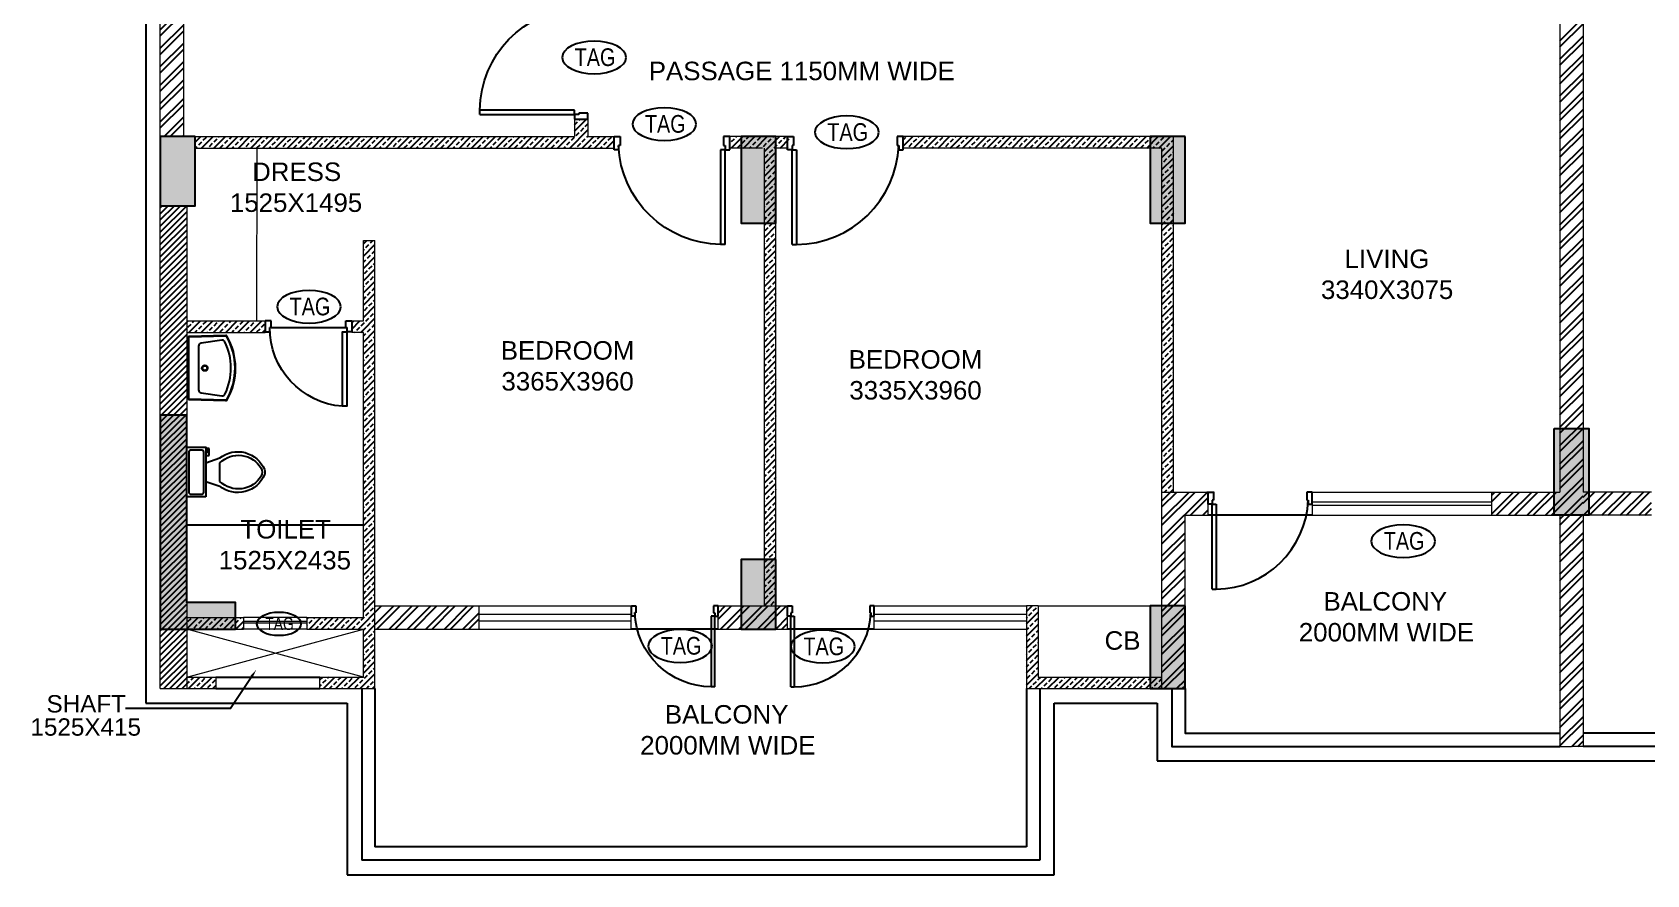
# Model space of a CAD drawing. Header units: millimetres. Extents: x 1255966 to 1543012, y 318612 to 465611.
# Drawn here: x 1364534 to 1378485, y 394499 to 401785 of the extents above; entities that cross this region are included whole.
import ezdxf
from ezdxf.enums import TextEntityAlignment as Align

# ---------------------------------------------------------------- set-up
doc = ezdxf.new("R2010")
doc.units = ezdxf.units.MM
doc.header["$LTSCALE"] = 500
doc.header["$MEASUREMENT"] = 0
doc.linetypes.add('HIDDEN', pattern=[0.375, 0.25, -0.125])
doc.layers.get('Defpoints').update_dxf_attribs({"lineweight": 0})
for name, color, linetype in [('AHC-A-FURNITURE', 2, 'Continuous'), ('DOOR', 8, 'Continuous'), ('ELE-5', 8, 'Continuous'), ('FIXTURE', 251, 'Continuous'), ('FURNITURE', 251, 'Continuous'), ('TEXT-RM NAME', 6, 'Continuous'), ('TOWER AREA COLUMN.', 6, 'Continuous')]:
    doc.layers.add(name, color=color, linetype=linetype)
for name, color, linetype, lineweight in [('FUR', 35, 'Continuous', 13), ('TILE', 252, 'Continuous', 13), ('TOWER COL HATCH', 253, 'Continuous', 20), ('Wall', 2, 'Continuous', 15), ('WIN', 144, 'Continuous', 15)]:
    doc.layers.add(name, color=color, linetype=linetype, lineweight=lineweight)
doc.layers.add('PROJECTION', color=7, linetype='HIDDEN', true_color=0xff4000)
doc.layers.add('RAILING', color=7, linetype='Continuous', true_color=0xadadad)
doc.styles.add('simplex', font='simplex.shx')
doc.styles.get("Standard").update_dxf_attribs({"font": 'arial.ttf'})
pattern_1 = [(45, (1365640.63, 395123.9), (-53.033, 53.033), []), (45, (1365693.664, 395123.9), (-53.033, 53.033), [37.5, -18.75])]
pattern_2 = [(45, (1365640.63, 395123.9), (-79.5495, 79.5495), []), (45, (1365693.66, 395123.9), (-79.5495, 79.5495), [])]

# ---------------------------------------------------------------- blocks, each defined once
blk = doc.blocks.new('A$C5C3D30A1')
at = {"ltscale": 75}
for p, q in [((0, 0), (3.43, 0)), ((0, -7.72), (0, 0)), ((3.43, 0), (3.43, -5.15)), ((62.62, 0), (62.62, -5.15)), ((66.05, 0), (62.62, 0)), ((66.05, -7.72), (66.05, 0)), ((2.57, -7.72), (0, -7.72)), ((2.57, -5.15), (2.57, -7.72)), ((3.43, -5.15), (2.57, -5.15)), ((2.57, -7.72), (5.15, -7.72)), ((2.57, -61.73), (2.57, -7.72)), ((5.15, -7.72), (5.15, -61.73)), ((62.62, -5.15), (63.48, -5.15)), ((63.48, -5.15), (63.48, -7.72)), ((63.48, -7.72), (66.05, -7.72)), ((2.57, -61.73), (5.15, -61.73))]:
    blk.add_line(p, q, dxfattribs=at)
blk.add_arc((4.49, -2.69), 59.04, 270.64275, 357.61264, dxfattribs=at)
blk = doc.blocks.new('DOOR 750')
at = {"layer": 'DOOR', "ltscale": 100}
for p, q in [((0, 730), (100, 730)), ((0, 675), (0, 730)), ((60, 675), (0, 675)), ((100, 687), (60, 687)), ((60, 675), (60, 687)), ((60, 675), (60, -15)), ((100, 730), (100, 687)), ((60, -15), (0, -15)), ((0, -15), (0, -70)), ((0, -70), (100, -70)), ((60, -15), (60, -27)), ((100, -27), (60, -27)), ((100, -70), (100, -27))]:
    blk.add_line(p, q, dxfattribs=at)
blk.add_lwpolyline([(100, -25), (788, -25), (788, 15), (100, 15)], close=True, dxfattribs=at)
at = {"layer": 'DOOR', "linetype": 'Continuous'}
blk.add_arc((62, -41), 728, 4.4383, 90.1592, dxfattribs=at)
at = {"layer": 'Defpoints', "ltscale": 100, "style": 'simplex', "width": 0.8}
blk.add_attdef('D750', (285, 36), '', height=100, dxfattribs=at)
blk = doc.blocks.new('A$C761604CE')
at = {"layer": 'FIXTURE'}
for p, q in [((92, 471), (92, 281)), ((292, 521), (114, 496)), ((92, 281), (92, 92)), ((114, 67), (293, 42))]:
    blk.add_line(p, q, dxfattribs=at)
for points in [[(0, 281), (0, 20, 0.405239), (10, 10), (325, 0, 0.278104), (339, 8, 0.266851), (336, 558, 0.267733), (327, 563), (10, 553, 0.404671), (0, 543)], [(5, 281), (5, 20, 0.405239), (10, 15), (325, 5, 0.278104), (335, 10, 0.266851), (332, 556, 0.264483), (327, 558), (10, 548, 0.404671), (5, 543)]]:
    blk.add_lwpolyline(points, format="xyb", close=True, dxfattribs=at)
for radius in [24.8, 19.8]:
    blk.add_circle((145, 281), radius, dxfattribs=at)
for centre, radius, start, end in [((117, 471), 25, 97.5933, 180.012), ((296, 497), 25, 26.3047, 97.5933), ((-142, 281), 513, 333.9512, 26.3047), ((117, 92), 25, 180.012, 262.6241), ((297, 66), 25, 262.6241, 333.9512)]:
    blk.add_arc(centre, radius, start, end, dxfattribs=at)
blk = doc.blocks.new('Toilet - top')
at = {"layer": 'FIXTURE'}
for p, q in [((9.5, -6), (9.5, -2)), ((-10, -8.5), (-8, -8.5)), ((-10, -9.5), (-10, -8.5)), ((-7, -9.5), (-10, -9.5)), ((-8, -8.5), (-8, -8)), ((-7, -8), (-7, -9.5)), ((-4, -8), (-6, -14)), ((4, -8), (6, -14)), ((4, -14), (-4, -14))]:
    blk.add_line(p, q, dxfattribs=at)
blk.add_lwpolyline([(10.5, -8), (10.5, 0), (-10.5, 0), (-10.5, -8)], close=True, dxfattribs=at)
for points in [[(-9.5, -2), (-9.5, -6)], [(8.5, -1), (-8.5, -1)], [(-8.5, -7), (8.5, -7)]]:
    blk.add_lwpolyline(points, dxfattribs=at)
for centre, radius, start, end in [((-8.62, -1.88), 0.884, 81.8699, 188.1301), ((-8.62, -6.12), 0.884, 171.8699, 278.1301), ((8.62, -1.88), 0.884, 351.8699, 98.1301), ((8.62, -6.12), 0.884, 261.8699, 8.1301), ((3.52, -21.58), 12.17, 141.46911, 247.97143), ((4.2, -21.82), 11.33, 136.36773, 238.94682), ((-3.52, -21.58), 12.17, 292.02843, 38.53071), ((-4.2, -21.82), 11.33, 301.05301, 43.63209), ((0, -27.88), 4, 245.73182, 294.26817), ((0, -29), 4, 254.86053, 285.13947)]:
    blk.add_arc(centre, radius, start, end, dxfattribs=at)

msp = doc.modelspace()

# ---------------------------------------------------------------- hatches: boundary and pattern name
at = {"layer": 'AHC-A-FURNITURE', "ltscale": 50, "true_color": 0x5b5b5b}
h = msp.add_hatch(dxfattribs=at)
h.set_pattern_fill('ANSI32', color=251, scale=300)
h.set_pattern_definition(pattern_2)
h.paths.add_polyline_path([(1365840.6, 405148.9), (1365640.6, 405148.9), (1365640.6, 400883.9), (1365840.6, 400883.9)])
h = msp.add_hatch(dxfattribs=at)
h.set_pattern_fill('ANSI33', color=251, scale=300)
h.set_pattern_definition(pattern_1)
h.paths.add_polyline_path([(1369560.6, 400883.9), (1369335.6, 400883.9), (1369335.6, 401034.4), (1369218.8, 401034.4), (1369218.8, 400883.9), (1365940.6, 400883.9), (1365940.6, 400783.9), (1369560.6, 400783.9)])
h = msp.add_hatch(dxfattribs=at)
h.set_pattern_fill('ANSI33', color=251, scale=300)
h.set_pattern_definition([(45, (1365655.63, 395123.9), (-53.033, 53.033), []), (45, (1365708.664, 395123.9), (-53.033, 53.033), [37.5, -18.75])])
h.paths.add_polyline_path([(1371075.6, 400883.9), (1370575.6, 400883.9), (1370575.6, 400783.9), (1370860.6, 400783.9), (1370860.6, 396823.9), (1370960.6, 396823.9), (1370960.6, 400784.2), (1371075.6, 400784.2)])
h = msp.add_hatch(dxfattribs=at)
h.set_pattern_fill('ANSI33', color=251, scale=300)
h.set_pattern_definition(pattern_1)
h.paths.add_polyline_path([(1374395.6, 400883.9), (1372060.6, 400883.9), (1372060.6, 400783.9), (1374295.6, 400783.9), (1374295.6, 397808.9), (1374395.6, 397808.9)])
at = {"layer": 'AHC-A-FURNITURE', "ltscale": 50, "true_color": 0xff0000}
h = msp.add_hatch(dxfattribs=at)
h.set_pattern_fill('ANSI31', color=1, scale=300)
h.set_pattern_definition([(45, (1365640.63, 395123.898), (-26.5165, 26.5165), [])])
h.paths.add_polyline_path([(1365870.6, 397766.6), (1365869.6, 397766.6), (1365869.6, 398195.4), (1365870.6, 400283.9), (1365640.6, 400283.9), (1365640.6, 396108.9), (1365870.6, 396108.9)])
at = {"layer": 'AHC-A-FURNITURE', "ltscale": 50, "true_color": 0x5b5b5b}
h = msp.add_hatch(dxfattribs=at)
h.set_pattern_fill('ANSI33', color=251, scale=300)
h.set_pattern_definition(pattern_1)
h.paths.add_polyline_path([(1367495.6, 399983.9), (1367395.6, 399983.9), (1367395.6, 396208.9), (1367018.1, 396208.9), (1367018.1, 396108.9), (1367495.6, 396108.9)])
h = msp.add_hatch(dxfattribs=at)
h.set_pattern_fill('ANSI33', color=251, scale=300)
h.set_pattern_definition(pattern_1)
h.paths.add_polyline_path([(1366545.6, 399288.9), (1365870.6, 399288.9), (1365870.6, 399188.9), (1366545.6, 399188.9)])
h = msp.add_hatch(dxfattribs=at)
h.set_pattern_fill('ANSI33', color=251, scale=300)
h.set_pattern_definition(pattern_1)
h.paths.add_polyline_path([(1367395.6, 399288.9), (1367295.6, 399288.9), (1367295.6, 399184.5), (1367295.6, 399188.9), (1367395.6, 399188.9)])
h = msp.add_hatch(dxfattribs=at)
h.set_pattern_fill('ANSI32', color=251, scale=300)
h.set_pattern_definition(pattern_2)
h.paths.add_polyline_path([(1374495.6, 397608.9), (1374695.6, 397608.9), (1374695.6, 397703.7), (1374695.6, 397703.7), (1374695.6, 397808.9), (1374295.6, 397808.9), (1374295.6, 396108.9), (1374495.6, 396108.9)])
h = msp.add_hatch(dxfattribs=at)
h.set_pattern_fill('ANSI32', color=251, scale=300)
h.set_pattern_definition([(45, (1105453.66, 723982.81), (-79.549513, 79.549513), []), (45, (1105506.69, 723982.81), (-79.549513, 79.549513), [])])
h.paths.add_polyline_path([(1377145.6, 397808.9), (1377735.6, 397808.9), (1377735.6, 397608.9), (1377145.6, 397608.9)])
h = msp.add_hatch(dxfattribs=at)
h.set_pattern_fill('ANSI32', color=251, scale=300)
h.set_pattern_definition([(45, (897336.68, 1003971.6), (-79.549513, 79.549513), []), (45, (897389.72, 1003971.6), (-79.549513, 79.549513), [])])
h.paths.add_polyline_path([(1378525.6, 397808.9), (1377935.6, 397808.9), (1377935.6, 397608.9), (1378525.6, 397608.9)])
h = msp.add_hatch(dxfattribs=at)
h.set_pattern_fill('ANSI32', color=251, scale=300)
h.set_pattern_definition(pattern_2)
h.paths.add_polyline_path([(1368395.6, 396823.9), (1367495.6, 396823.9), (1367495.6, 396623.9), (1368395.6, 396623.9)])
h = msp.add_hatch(dxfattribs=at)
h.set_pattern_fill('ANSI32', color=251, scale=300)
h.set_pattern_definition(pattern_2)
h.paths.add_polyline_path([(1371060.6, 396736.3), (1371060.6, 396736.3), (1371060.6, 396823.9), (1370460.6, 396823.9), (1370460.6, 396736.3), (1370460.6, 396623.9), (1371060.6, 396623.9)])
h = msp.add_hatch(dxfattribs=at)
h.set_pattern_fill('ANSI33', color=251, scale=300)
h.set_pattern_definition(pattern_1)
h.paths.add_polyline_path([(1374295.6, 396208.9), (1373225.6, 396208.9), (1373225.6, 396823.9), (1373125.6, 396823.9), (1373125.6, 396108.9), (1374295.6, 396108.9)])
h = msp.add_hatch(dxfattribs=at)
h.set_pattern_fill('ANSI33', color=251, scale=300)
h.set_pattern_definition(pattern_1)
h.paths.add_polyline_path([(1366358.1, 396723.9), (1365870.6, 396723.9), (1365870.6, 396623.9), (1366358.1, 396623.9)])
h = msp.add_hatch(dxfattribs=at)
h.set_pattern_fill('ANSI33', color=251, scale=300)
h.set_pattern_definition(pattern_1)
h.paths.add_polyline_path([(1367395.6, 396723.9), (1366908.1, 396723.9), (1366908.1, 396623.9), (1367395.6, 396623.9)])
h = msp.add_hatch(dxfattribs=at)
h.set_pattern_fill('ANSI33', color=251, scale=300)
h.set_pattern_definition(pattern_1)
h.paths.add_polyline_path([(1366120.6, 396208.9), (1365870.6, 396208.9), (1365870.6, 396108.9), (1366120.6, 396108.9)])
at = {"layer": 'FURNITURE'}
h = msp.add_hatch(dxfattribs=at)
h.set_pattern_fill('ANSI32', color=256, scale=300, style=0)
h.set_pattern_definition([(45, (-11500088.67, -1547820.58), (-79.5495129, 79.5495129), []), (45, (-11500035.63, -1547820.58), (-79.5495129, 79.5495129), [])])
h.paths.add_polyline_path([(1374595.6, 397808.9), (1374595.6, 397808.7), (1374795.6, 397808.9)])
at = {"layer": 'TOWER COL HATCH'}
h = msp.add_hatch(color=253, dxfattribs=at)
h.dxf.hatch_style = 1
h.paths.add_polyline_path([(1365940.6, 400883.9), (1365640.6, 400883.9), (1365640.6, 400283.9), (1365940.6, 400283.9)])
h = msp.add_hatch(color=253, dxfattribs=at)
h.dxf.hatch_style = 1
h.paths.add_polyline_path([(1370960.6, 400883.9), (1370660.6, 400883.9), (1370660.6, 400133.9), (1370960.6, 400133.9)])
h = msp.add_hatch(color=253, dxfattribs=at)
h.dxf.hatch_style = 1
h.paths.add_polyline_path([(1374495.6, 400883.9), (1374195.6, 400883.9), (1374195.6, 400133.9), (1374495.6, 400133.9)])
h = msp.add_hatch(color=253, dxfattribs=at)
h.dxf.hatch_style = 1
h.paths.add_polyline_path([(1365640.6, 398473.9), (1365640.6, 396623.9), (1366290.6, 396623.9), (1366290.6, 396853.9), (1365870.6, 396853.9), (1365870.6, 398473.9)])
h = msp.add_hatch(color=253, dxfattribs=at)
h.dxf.hatch_style = 1
h.paths.add_polyline_path([(1377685.6, 398358.9), (1377985.6, 398358.9), (1377985.6, 397608.9), (1377685.6, 397608.9)])
h = msp.add_hatch(color=253, dxfattribs=at)
h.dxf.hatch_style = 1
h.paths.add_polyline_path([(1370960.6, 397223.9), (1370660.6, 397223.9), (1370660.6, 396623.9), (1370960.6, 396623.9)])
h = msp.add_hatch(color=253, dxfattribs=at)
h.dxf.hatch_style = 1
h.paths.add_polyline_path([(1374495.6, 396823.9), (1374195.6, 396823.9), (1374195.6, 396108.9), (1374495.6, 396108.9)])

# ---------------------------------------------------------------- linework, layer by layer
at = {"linetype": 'Continuous', "extrusion": (0, 0, -1)}
for centre, major_axis in [((1369389.3, 401567.8), (275.7, 0)), ((1369996.3, 400990.9), (275.7, 0)), ((1371572.7, 400920.2), (275.7, 0)), ((1366926.1, 399411.4), (275.7, 0)), ((1376381, 397384.2), (275.7, 0)), ((1366665.4, 396668.5), (193, 0)), ((1370132.9, 396477.1), (275.7, 0)), ((1371365.7, 396472.1), (275.7, 0))]:
    msp.add_ellipse(centre, major_axis=major_axis, ratio=0.5128849, dxfattribs=at)
at = {"layer": 'AHC-A-FURNITURE', "color": 251, "linetype": 'Continuous', "ltscale": 50, "true_color": 0x5b5b5b}
for p, q in [((1377735.6, 401711.7), (1377935.6, 401911.7)), ((1377735.6, 401658.7), (1377935.6, 401858.7)), ((1377735.6, 401552.6), (1377935.6, 401752.6)), ((1377735.6, 401499.6), (1377935.6, 401699.6)), ((1377735.6, 401393.5), (1377935.6, 401593.5)), ((1377735.6, 401340.5), (1377935.6, 401540.5)), ((1377735.6, 401234.4), (1377935.6, 401434.4)), ((1377735.6, 401181.4), (1377935.6, 401381.4)), ((1377735.6, 401075.3), (1377935.6, 401275.3)), ((1377735.6, 401022.3), (1377935.6, 401222.3)), ((1377735.6, 400916.2), (1377935.6, 401116.2)), ((1377735.6, 400863.2), (1377935.6, 401063.2)), ((1377735.6, 400757.1), (1377935.6, 400957.1)), ((1377735.6, 400704.1), (1377935.6, 400904.1)), ((1377735.6, 400598), (1377935.6, 400798)), ((1377735.6, 400545), (1377935.6, 400745)), ((1377735.6, 400438.9), (1377935.6, 400638.9)), ((1377735.6, 400385.9), (1377935.6, 400585.9)), ((1377735.6, 400279.8), (1377935.6, 400479.8)), ((1377735.6, 400226.8), (1377935.6, 400426.8)), ((1377735.6, 400120.7), (1377935.6, 400320.7)), ((1377735.6, 400067.7), (1377935.6, 400267.7)), ((1377735.6, 399961.6), (1377935.6, 400161.6)), ((1377735.6, 399908.6), (1377935.6, 400108.6)), ((1377735.6, 399802.5), (1377935.6, 400002.5)), ((1377735.6, 399749.5), (1377935.6, 399949.5)), ((1377735.6, 399643.4), (1377935.6, 399843.4)), ((1377735.6, 399590.4), (1377935.6, 399790.4)), ((1377735.6, 399484.3), (1377935.6, 399684.3)), ((1377735.6, 399431.3), (1377935.6, 399631.3)), ((1377735.6, 399325.2), (1377935.6, 399525.2)), ((1377735.6, 399272.2), (1377935.6, 399472.2)), ((1377735.6, 399166.1), (1377935.6, 399366.1)), ((1377735.6, 399113.1), (1377935.6, 399313.1)), ((1377735.6, 399007), (1377935.6, 399207)), ((1377735.6, 398954), (1377935.6, 399154)), ((1377735.6, 398847.9), (1377935.6, 399047.9)), ((1377735.6, 398794.9), (1377935.6, 398994.9)), ((1377735.6, 398688.8), (1377935.6, 398888.8)), ((1377735.6, 398635.8), (1377935.6, 398835.8)), ((1377735.6, 398529.7), (1377935.6, 398729.7)), ((1377735.6, 398476.7), (1377935.6, 398676.7)), ((1377735.6, 398370.6), (1377935.6, 398570.6)), ((1377735.6, 398317.6), (1377935.6, 398517.6)), ((1377735.6, 398211.5), (1377935.6, 398411.5)), ((1377735.6, 398158.5), (1377935.6, 398358.5)), ((1377735.6, 398052.4), (1377935.6, 398252.4)), ((1377735.6, 397999.4), (1377935.6, 398199.4)), ((1377735.6, 397893.3), (1377935.6, 398093.3)), ((1377735.6, 397840.3), (1377935.6, 398040.3)), ((1377735.6, 397734.2), (1377935.6, 397934.2)), ((1377735.6, 397681.2), (1377935.6, 397881.2)), ((1377735.6, 397575.1), (1377935.6, 397775.1)), ((1377735.6, 397522.1), (1377935.6, 397722.1)), ((1377735.6, 397416), (1377935.6, 397616)), ((1377735.6, 397363), (1377935.6, 397563)), ((1377735.6, 397256.9), (1377935.6, 397456.9)), ((1377735.6, 397203.9), (1377935.6, 397403.9)), ((1377735.6, 397097.8), (1377935.6, 397297.8)), ((1377735.6, 397044.8), (1377935.6, 397244.8)), ((1377735.6, 396938.7), (1377935.6, 397138.7)), ((1377735.6, 396885.7), (1377935.6, 397085.7)), ((1377735.6, 396779.7), (1377935.6, 396979.7)), ((1377735.6, 396726.6), (1377935.6, 396926.6)), ((1377735.6, 396620.6), (1377935.6, 396820.6)), ((1377735.6, 396567.5), (1377935.6, 396767.5)), ((1377735.6, 396461.5), (1377935.6, 396661.5)), ((1377735.6, 396408.4), (1377935.6, 396608.4)), ((1377735.6, 396302.4), (1377935.6, 396502.4)), ((1377735.6, 396249.3), (1377935.6, 396449.3)), ((1377735.6, 396143.3), (1377935.6, 396343.3)), ((1377735.6, 396090.2), (1377935.6, 396290.2)), ((1377735.6, 395984.2), (1377935.6, 396184.2)), ((1377735.6, 395931.1), (1377935.6, 396131.1)), ((1377735.6, 395825.1), (1377935.6, 396025.1)), ((1377735.6, 395772), (1377935.6, 395972)), ((1377735.6, 395666), (1377935.6, 395866)), ((1377735.6, 395612.9), (1377935.6, 395812.9)), ((1377837.7, 395608.9), (1377935.6, 395706.9)), ((1377890.7, 395608.9), (1377935.6, 395653.8))]:
    msp.add_line(p, q, dxfattribs=at)
at = {"layer": 'ELE-5'}
for p, q in [((1375595.6, 397608.9), (1374695.6, 397608.9)), ((1365870.6, 397523.7), (1367395.6, 397523.7)), ((1370460.6, 396623.9), (1369710.6, 396623.9)), ((1371810.6, 396623.9), (1371060.6, 396623.9))]:
    msp.add_line(p, q, dxfattribs=at)
at = {"layer": 'FUR'}
for p, q in [((1366475.6, 400783.9), (1366470.6, 399288.9)), ((1373225.6, 396823.9), (1374295.6, 396823.9))]:
    msp.add_line(p, q, dxfattribs=at)
at = {"layer": 'PROJECTION', "linetype": 'ByBlock', "ltscale": 50}
for p, q in [((1365515.6, 405273.9), (1365515.6, 395983.9)), ((1365515.6, 395983.9), (1367255.6, 395983.9)), ((1367255.6, 395983.9), (1367255.6, 394498.9)), ((1373365.6, 394498.9), (1373365.6, 395983.9)), ((1373365.6, 395983.9), (1374255.6, 395983.9)), ((1374255.6, 395983.9), (1374255.6, 395483.9)), ((1374255.6, 395483.9), (1381415.6, 395483.9)), ((1367255.6, 394498.9), (1373365.6, 394498.9))]:
    msp.add_line(p, q, dxfattribs=at)
at = {"layer": 'RAILING'}
for p, q in [((1366120.6, 396208.9), (1367018.1, 396208.9)), ((1366120.6, 396108.9), (1367018.1, 396108.9))]:
    msp.add_line(p, q, dxfattribs=at)
at = {"layer": 'RAILING', "color": 36, "true_color": 0x7f4010}
for p, q in [((1367380.6, 396108.9), (1367380.6, 394623.9)), ((1367495.6, 396108.9), (1367495.6, 394738.9)), ((1373125.6, 396108.9), (1373125.6, 394738.9)), ((1373240.6, 396108.9), (1373240.6, 394623.9)), ((1373125.6, 394738.9), (1367495.6, 394738.9)), ((1373240.6, 394623.9), (1367380.6, 394623.9))]:
    msp.add_line(p, q, dxfattribs=at)
for points in [[(1374380.6, 396108.9), (1374380.6, 395608.9), (1377735.6, 395608.9)], [(1374495.6, 396108.9), (1374495.6, 395723.9), (1377735.6, 395723.9)], [(1381175.6, 396108.9), (1381175.6, 395723.9), (1377935.6, 395723.9)], [(1381290.6, 396108.9), (1381290.6, 395608.9), (1377935.6, 395608.9)]]:
    msp.add_lwpolyline(points, dxfattribs=at)
at = {"layer": 'TEXT-RM NAME'}
msp.add_lwpolyline([(1366430.6, 396213.4), (1366248.1, 395937.3), (1365339.3, 395937.3)], dxfattribs=at)
msp.add_solid([(1366420.8, 396219.9), (1366469.2, 396271.8), (1366440.3, 396207)], dxfattribs=at)
at = {"layer": 'TILE', "linetype": 'HIDDEN', "ltscale": 45}
for p, q in [((1367395.6, 396208.9), (1365870.6, 396623.9)), ((1365870.6, 396208.9), (1367395.6, 396623.9))]:
    msp.add_line(p, q, dxfattribs=at)
at = {"layer": 'TOWER AREA COLUMN.'}
for points in [[(1365940.6, 400883.9), (1365640.6, 400883.9), (1365640.6, 400283.9), (1365940.6, 400283.9)], [(1370960.6, 400883.9), (1370660.6, 400883.9), (1370660.6, 400133.9), (1370960.6, 400133.9)], [(1374495.6, 400883.9), (1374195.6, 400883.9), (1374195.6, 400133.9), (1374495.6, 400133.9)], [(1377685.6, 398358.9), (1377985.6, 398358.9), (1377985.6, 397608.9), (1377685.6, 397608.9)], [(1370960.6, 397223.9), (1370660.6, 397223.9), (1370660.6, 396623.9), (1370960.6, 396623.9)], [(1374495.6, 396823.9), (1374195.6, 396823.9), (1374195.6, 396108.9), (1374495.6, 396108.9)]]:
    msp.add_lwpolyline(points, close=True, dxfattribs=at)
msp.add_lwpolyline([(1365640.6, 398473.9), (1365640.6, 396623.9), (1366290.6, 396623.9), (1366290.6, 396853.9), (1365870.6, 396853.9), (1365870.6, 398473.9), (1365640.6, 398473.9)], dxfattribs=at)
at = {"layer": 'Wall'}
for p, q in [((1377735.6, 405428.9), (1377735.6, 397808.9)), ((1377935.6, 405428.9), (1377935.6, 397808.9)), ((1365640.6, 396108.9), (1365640.6, 405148.9)), ((1365840.6, 405148.9), (1365840.6, 400883.9)), ((1369218.8, 401034.4), (1369335.6, 401034.4)), ((1369218.8, 401034.4), (1369218.8, 400883.9)), ((1369335.6, 401034.4), (1369335.6, 400883.9)), ((1365640.6, 400883.9), (1369218.8, 400883.9)), ((1369335.6, 400883.9), (1369560.6, 400883.9)), ((1369560.6, 400783.9), (1369560.6, 400883.9)), ((1371060.6, 400883.9), (1370560.6, 400883.9)), ((1370560.6, 400883.9), (1370560.6, 400783.9)), ((1370960.6, 400883.9), (1370960.6, 400884.2)), ((1371060.6, 400883.9), (1371060.6, 400784.2)), ((1374395.6, 400883.9), (1372060.6, 400883.9)), ((1372060.6, 400783.9), (1372060.6, 400883.9)), ((1374395.6, 397808.9), (1374395.6, 400883.9)), ((1365940.6, 400783.9), (1369560.6, 400783.9)), ((1370845.6, 400783.9), (1370560.6, 400783.9)), ((1370860.6, 396823.9), (1370860.6, 400783.9)), ((1371060.6, 400784.2), (1370945.6, 400784.2)), ((1370960.6, 396823.9), (1370960.6, 400784.2)), ((1374295.6, 400783.9), (1372060.6, 400783.9)), ((1374295.6, 396108.9), (1374295.6, 400783.9)), ((1365870.6, 400283.9), (1365870.6, 399288.9)), ((1367395.6, 399983.9), (1367495.6, 399983.9)), ((1367395.6, 399288.9), (1367395.6, 399983.9)), ((1367495.6, 396108.9), (1367495.6, 399983.9)), ((1365870.6, 399288.9), (1366545.6, 399288.9)), ((1365870.6, 399288.9), (1365870.6, 396108.9)), ((1366545.6, 399188.9), (1366545.6, 399288.9)), ((1367295.6, 399188.9), (1367295.6, 399288.9)), ((1367295.6, 399288.9), (1367395.6, 399288.9)), ((1365870.6, 399188.9), (1366545.6, 399188.9)), ((1367395.6, 399188.9), (1367295.6, 399188.9)), ((1367395.6, 396723.9), (1367395.6, 399188.9)), ((1374295.6, 397808.9), (1374695.6, 397808.9)), ((1374695.6, 397608.9), (1374695.6, 397808.9)), ((1377145.6, 397608.9), (1377145.6, 397808.9)), ((1377145.6, 397808.9), (1377735.6, 397808.9)), ((1378525.6, 397808.9), (1377935.6, 397808.9)), ((1374495.6, 396108.9), (1374495.6, 397608.9)), ((1374495.6, 397608.9), (1374695.6, 397608.9)), ((1377145.6, 397608.9), (1377735.6, 397608.9)), ((1377735.6, 397608.9), (1377735.6, 395608.9)), ((1377935.6, 397608.9), (1377935.6, 395608.9)), ((1378525.6, 397608.9), (1377935.6, 397608.9)), ((1367495.6, 396823.9), (1368395.6, 396823.9)), ((1368395.6, 396623.9), (1368395.6, 396823.9)), ((1370460.6, 396623.9), (1370460.6, 396823.9)), ((1370460.6, 396823.9), (1371060.6, 396823.9)), ((1371060.6, 396623.9), (1371060.6, 396823.9)), ((1373225.6, 396823.9), (1373125.6, 396823.9)), ((1373125.6, 396823.9), (1373125.6, 396108.9)), ((1373225.6, 396823.9), (1373225.6, 396208.9)), ((1365870.6, 396723.9), (1366358.1, 396723.9)), ((1365870.6, 396623.9), (1366358.1, 396623.9)), ((1366358.1, 396723.9), (1366358.1, 396623.9)), ((1366908.1, 396723.9), (1367395.6, 396723.9)), ((1366908.1, 396723.9), (1366908.1, 396623.9)), ((1366908.1, 396623.9), (1367395.6, 396623.9)), ((1367295.6, 396623.9), (1367295.6, 396623.9)), ((1367395.6, 396208.9), (1367395.6, 396623.9)), ((1367495.6, 396623.9), (1368395.6, 396623.9)), ((1370460.6, 396623.9), (1371060.6, 396623.9)), ((1365870.6, 396208.9), (1366120.6, 396208.9)), ((1366120.6, 396208.9), (1366120.6, 396108.9)), ((1367018.1, 396208.9), (1367395.6, 396208.9)), ((1367018.1, 396108.9), (1367018.1, 396208.9)), ((1373225.6, 396208.9), (1374295.6, 396208.9)), ((1365640.6, 396108.9), (1366120.6, 396108.9)), ((1367018.1, 396108.9), (1367495.6, 396108.9)), ((1373125.6, 396108.9), (1374495.6, 396108.9)), ((1377735.6, 395608.9), (1377835.6, 395608.9)), ((1377935.6, 395608.9), (1377835.6, 395608.9))]:
    msp.add_line(p, q, dxfattribs=at)
at = {"layer": 'WIN'}
for p, q in [((1375595.6, 397608.9), (1375595.6, 397808.9)), ((1375595.6, 397808.9), (1377145.6, 397808.9)), ((1375595.6, 397723.9), (1377145.6, 397723.9)), ((1375595.6, 397693.9), (1377145.6, 397693.9)), ((1375595.6, 397608.9), (1377145.6, 397608.9)), ((1368395.6, 396823.9), (1369710.6, 396823.9)), ((1369710.6, 396623.9), (1369710.6, 396823.9)), ((1371810.6, 396623.9), (1371810.6, 396823.9)), ((1371810.6, 396823.9), (1373125.6, 396823.9)), ((1366908.1, 396723.9), (1366358.1, 396723.9)), ((1366908.1, 396623.9), (1366358.1, 396623.9)), ((1368395.6, 396753.9), (1369710.6, 396753.9)), ((1368395.6, 396693.9), (1369710.6, 396693.9)), ((1368395.6, 396623.9), (1369710.6, 396623.9)), ((1371810.6, 396753.9), (1373125.6, 396753.9)), ((1371810.6, 396693.9), (1373125.6, 396693.9)), ((1371810.6, 396623.9), (1373125.6, 396623.9))]:
    msp.add_line(p, q, dxfattribs=at)
at = {"layer": 'WIN', "linetype": 'HIDDEN', "ltscale": 50}
for p, q in [((1366908.1, 396688.9), (1366358.1, 396688.9)), ((1366908.1, 396673.9), (1366358.1, 396673.9))]:
    msp.add_line(p, q, dxfattribs=at)

# ---------------------------------------------------------------- block references
at = {"layer": 'DOOR', "color": 7}
for p, xscale, yscale, zscale, rotation in [((1369335.6, 401034.4), -15.13102718445565, 15.13102718445565, 15.13102726046054, 270.0001118632749), ((1370560.6, 400883.9), -15.13102718445562, 15.13102718445562, 15.13102726046054, 0.0001118685647316653), ((1370460.6, 396823.9), -11.34617710115692, 11.34617698192596, 11.34617701897514, 0.0001119685664985326)]:
    msp.add_blockref('A$C5C3D30A1', p, dxfattribs=dict(at, xscale=xscale, yscale=yscale, zscale=zscale, rotation=rotation))
at = {"layer": 'DOOR', "color": 7, "extrusion": (0, 0, -1)}
for p, xscale, yscale, zscale, rotation in [((-1371060.6, 400883.9), -15.13921337030446, 15.13921337030446, -15.13921344635038, 0.0001118685646517292), ((-1374695.6, 397808.9), -13.61541235449542, 13.61541235449542, -13.61541242276144, 0.0001118682376333169), ((-1371060.6, 396823.9), -11.34617710115692, 11.34617698192596, -11.34617701897514, 0.0001119685664985326)]:
    msp.add_blockref('A$C5C3D30A1', p, dxfattribs=dict(at, xscale=xscale, yscale=yscale, zscale=zscale, rotation=rotation))
at = {"layer": 'DOOR', "xscale": -0.9374999999998813, "yscale": 0.9374999999998813, "zscale": 0.9374999999998813, "rotation": 90}
msp.add_blockref('DOOR 750', (1367230, 399288.9), dxfattribs=at)
at = {"layer": 'FIXTURE'}
msp.add_blockref('A$C761604CE', (1365880, 398599.8), dxfattribs=at)
at = {"layer": 'FIXTURE', "extrusion": (0, 0, -1), "xscale": 20.41924009611835, "yscale": 20.41924009611835, "zscale": -20.41924009611834, "rotation": 270}
msp.add_blockref('Toilet - top', (-1365869.6, 397981), dxfattribs=at)

# ---------------------------------------------------------------- texts
at = {"width": 0.8}
for height, p in [(153.1, (1369397, 401569.8)), (153.1, (1370004.1, 400992.9)), (153.1, (1371580.5, 400922.2)), (153.1, (1366933.9, 399413.4)), (153.1, (1376388.7, 397386.3)), (107.2, (1366670.8, 396669.9)), (153.1, (1370140.7, 396479.1)), (153.1, (1371373.5, 396474.1))]:
    msp.add_attdef('TAG', text='', height=height, dxfattribs=at).set_placement(p, align=Align.MIDDLE_CENTER)
at = {"layer": 'TEXT-RM NAME'}
for s, p in [('PASSAGE 1150MM WIDE', (1369861.2, 401370.5)), ('DRESS', (1366433.5, 400498.7)), ('1525X1495', (1366241.9, 400231.4)), ('LIVING', (1375874.5, 399745.8)), ('3340X3075', (1375670.1, 399478.4)), ('TOILET', (1366333, 397406.8)), ('1525X2435', (1366145.1, 397139.5)), ('BALCONY', (1375692, 396783.5)), ('2000MM WIDE', (1375478.5, 396516.2)), ('CB', (1373800.2, 396444.9)), ('BALCONY', (1370000.6, 395806.1)), ('2000MM WIDE', (1369787.2, 395538.7))]:
    msp.add_text(s, height=160, rotation=360, dxfattribs=at).set_placement(p)
for s, height, p in [('BEDROOM', 160, (1368582.3, 398953.7)), ('BEDROOM', 160, (1371589, 398876)), ('3365X3960', 160, (1368588.4, 398686.4)), ('3335X3960', 160, (1371595, 398608.7)), ('SHAFT', 150, (1364657.3, 395902.2)), ('1525X415', 150, (1364518.4, 395701.6))]:
    msp.add_text(s, height=height, dxfattribs=at).set_placement(p)

doc.saveas('drawing.dxf')
